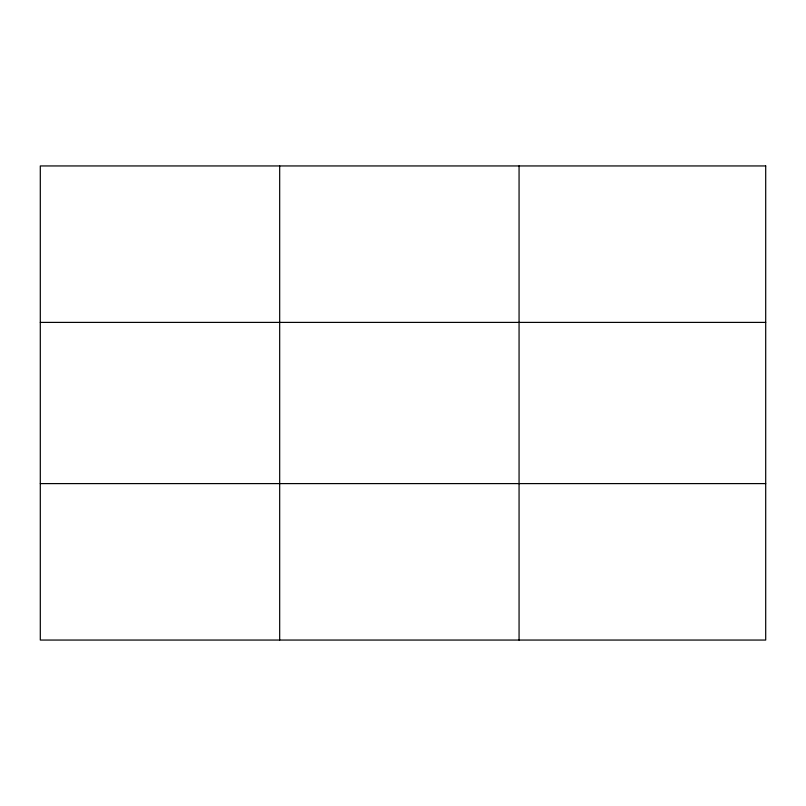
<?xml version="1.0" encoding="UTF-8"?>
<svg xmlns="http://www.w3.org/2000/svg" width="806" height="806" viewBox="0 0 806 806"><rect width="100%" height="100%" fill="white"/><g stroke="black" fill="none" stroke-linecap="round" stroke-linejoin="round"><path stroke-width="1.21" d="M279.682 640.055L279.682 165.945M519.064 640.055L519.064 165.945M40.3 322.4L765.7 322.4M40.3 483.6L765.7 483.6M765.7 165.945L765.7 640.055L40.3 640.055L40.3 165.945L765.7 165.945"/></g></svg>
